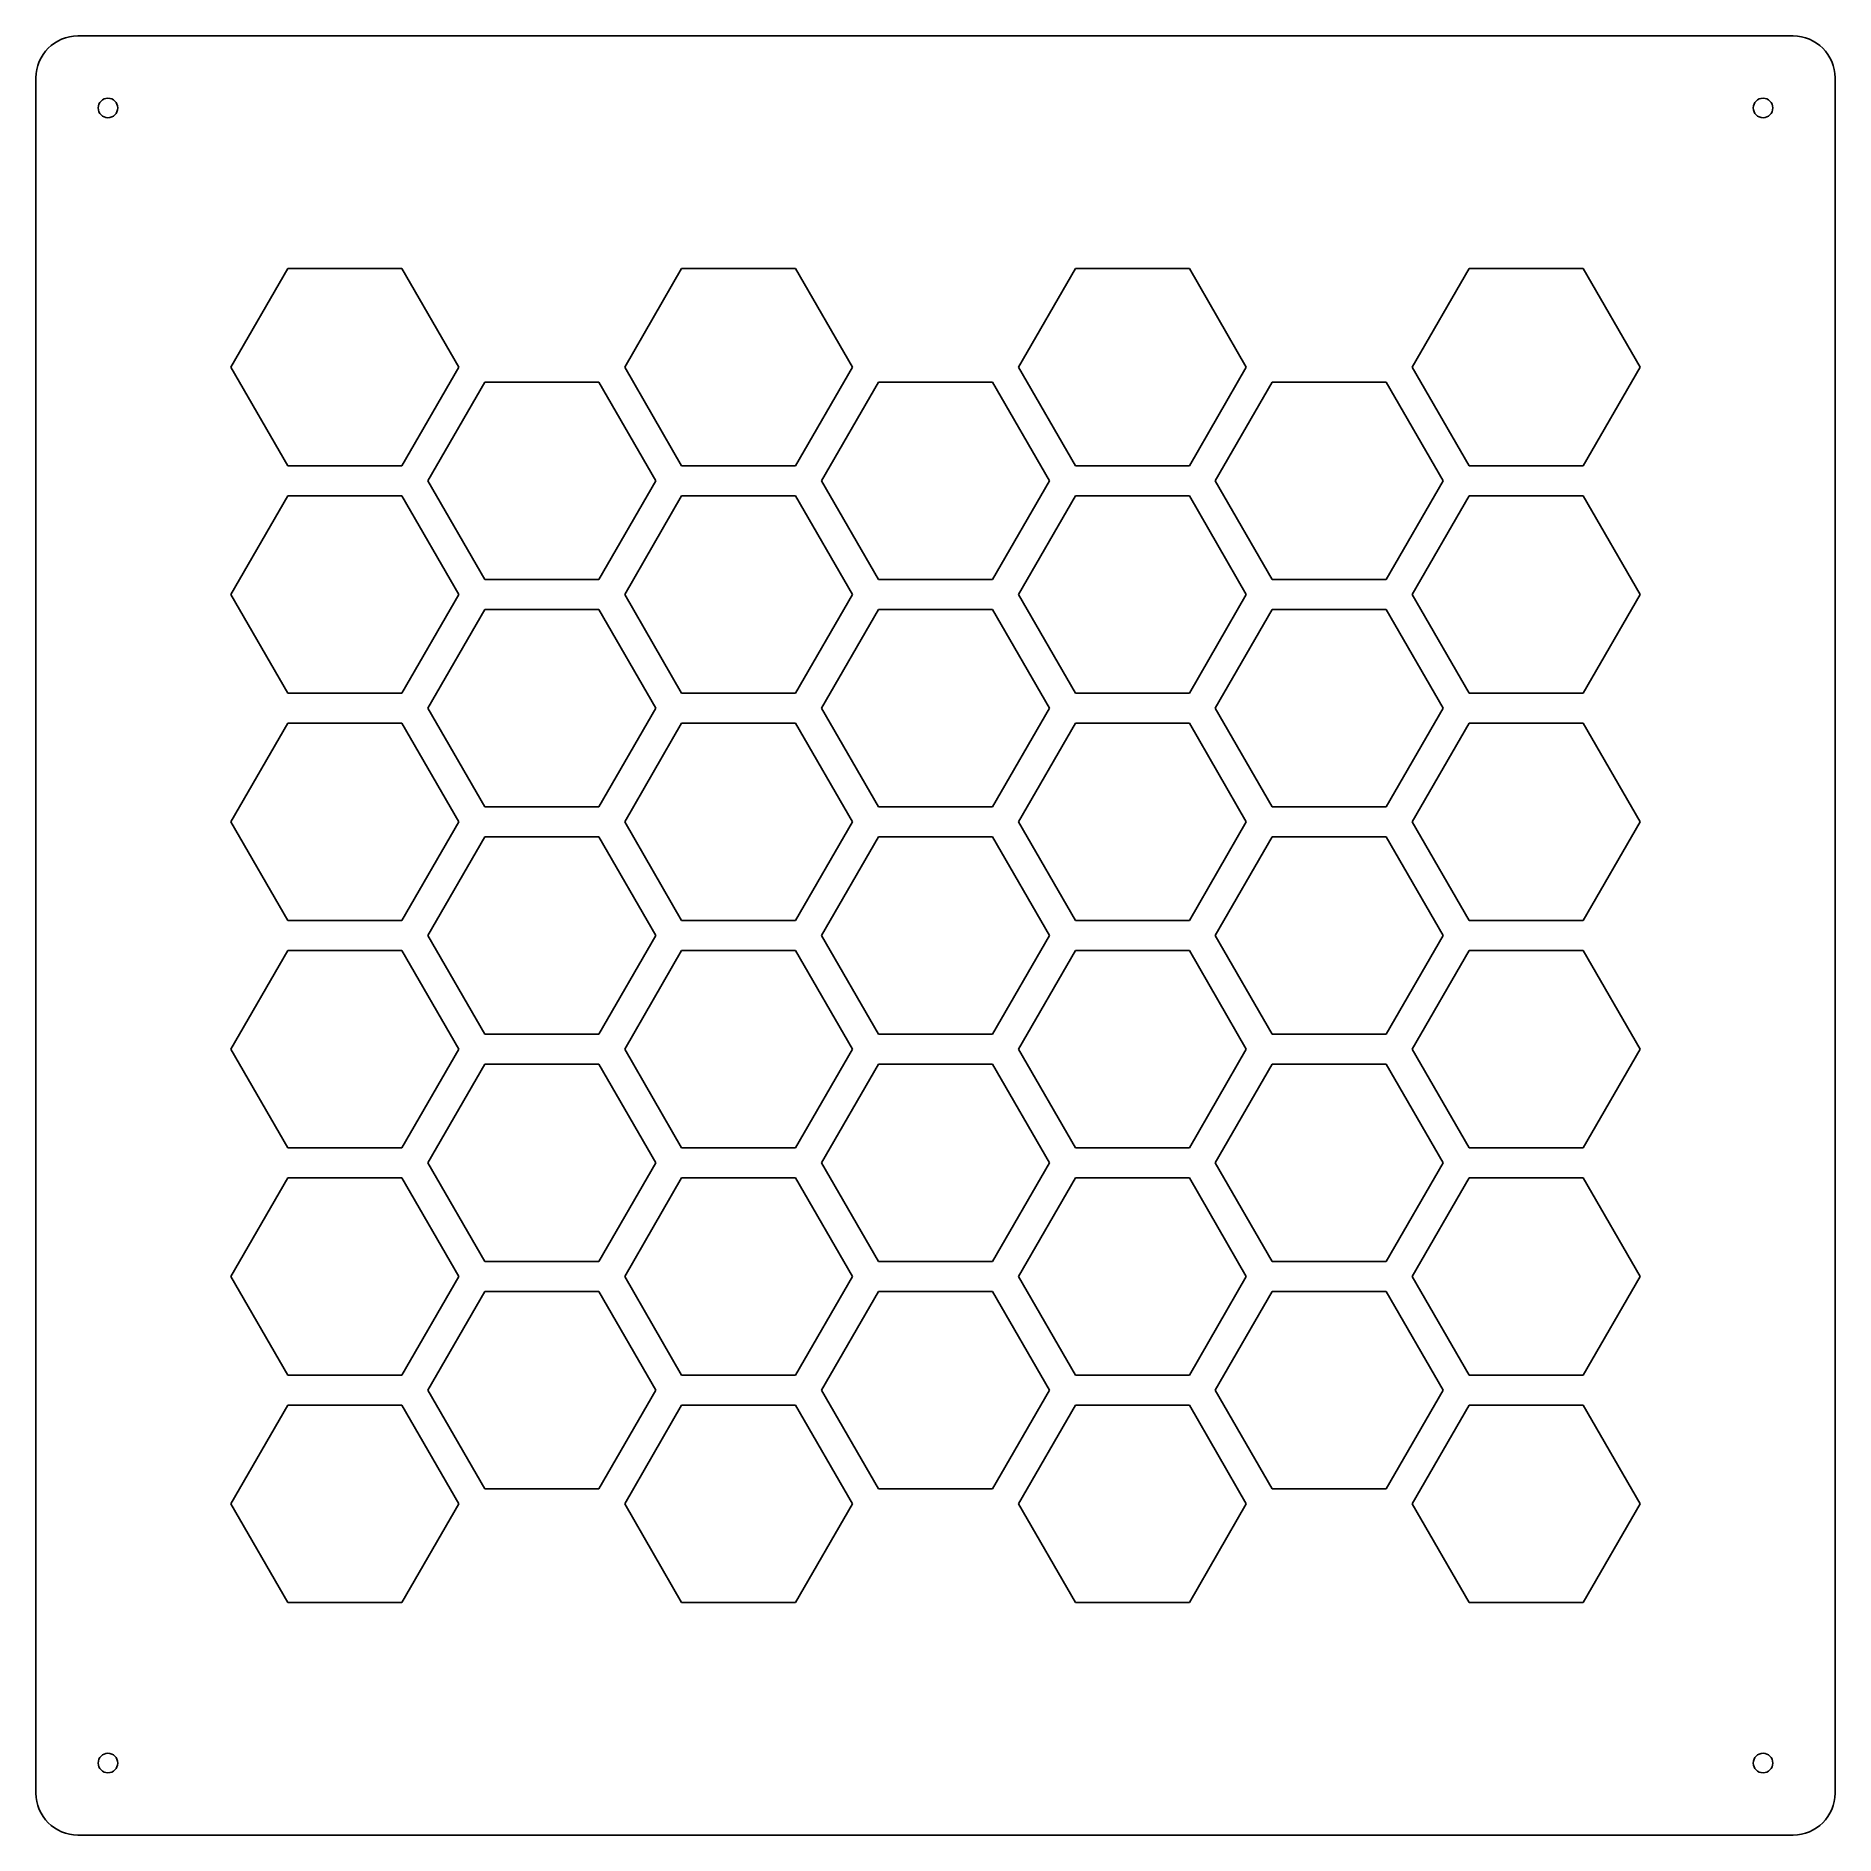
# Model space of a CAD drawing. Header units: millimetres. Extents: x -300 to 300, y -300 to 300.
import ezdxf

# ---------------------------------------------------------------- set-up
doc = ezdxf.new("R2010")
doc.units = ezdxf.units.MM
doc.layers.add('CUT', color=7, linetype='Continuous')

msp = doc.modelspace()

# ---------------------------------------------------------------- linework, layer by layer
at = {"layer": 'CUT'}
for p, q in [((286, 300), (-286, 300)), ((-300, 286), (-300, -286)), ((300, -286), (300, 286)), ((-234.98, 189.54), (-215.98, 222.45)), ((-215.98, 222.45), (-177.98, 222.45)), ((-177.98, 222.45), (-158.98, 189.54)), ((-103.66, 189.54), (-84.66, 222.45)), ((-84.66, 222.45), (-46.66, 222.45)), ((-46.66, 222.45), (-27.66, 189.54)), ((27.66, 189.54), (46.66, 222.45)), ((46.66, 222.45), (84.66, 222.45)), ((84.66, 222.45), (103.66, 189.54)), ((158.98, 189.54), (177.98, 222.45)), ((177.98, 222.45), (215.98, 222.45)), ((215.98, 222.45), (234.98, 189.54)), ((-215.98, 156.64), (-234.98, 189.54)), ((-158.98, 189.54), (-177.98, 156.64)), ((-84.66, 156.64), (-103.66, 189.54)), ((-27.66, 189.54), (-46.66, 156.64)), ((46.66, 156.64), (27.66, 189.54)), ((103.66, 189.54), (84.66, 156.64)), ((177.98, 156.64), (158.98, 189.54)), ((234.98, 189.54), (215.98, 156.64)), ((-169.32, 151.64), (-150.32, 184.54)), ((-150.32, 184.54), (-112.32, 184.54)), ((-112.32, 184.54), (-93.32, 151.64)), ((-38, 151.64), (-19, 184.54)), ((-19, 184.54), (19, 184.54)), ((19, 184.54), (38, 151.64)), ((93.32, 151.64), (112.32, 184.54)), ((112.32, 184.54), (150.32, 184.54)), ((150.32, 184.54), (169.32, 151.64)), ((-177.98, 156.64), (-215.98, 156.64)), ((-46.66, 156.64), (-84.66, 156.64)), ((84.66, 156.64), (46.66, 156.64)), ((215.98, 156.64), (177.98, 156.64)), ((-150.32, 118.73), (-169.32, 151.64)), ((-93.32, 151.64), (-112.32, 118.73)), ((-19, 118.73), (-38, 151.64)), ((38, 151.64), (19, 118.73)), ((112.32, 118.73), (93.32, 151.64)), ((169.32, 151.64), (150.32, 118.73)), ((-234.98, 113.73), (-215.98, 146.64)), ((-215.98, 146.64), (-177.98, 146.64)), ((-177.98, 146.64), (-158.98, 113.73)), ((-103.66, 113.73), (-84.66, 146.64)), ((-84.66, 146.64), (-46.66, 146.64)), ((-46.66, 146.64), (-27.66, 113.73)), ((27.66, 113.73), (46.66, 146.64)), ((46.66, 146.64), (84.66, 146.64)), ((84.66, 146.64), (103.66, 113.73)), ((158.98, 113.73), (177.98, 146.64)), ((177.98, 146.64), (215.98, 146.64)), ((215.98, 146.64), (234.98, 113.73)), ((-112.32, 118.73), (-150.32, 118.73)), ((19, 118.73), (-19, 118.73)), ((150.32, 118.73), (112.32, 118.73)), ((-215.98, 80.82), (-234.98, 113.73)), ((-158.98, 113.73), (-177.98, 80.82)), ((-169.32, 75.82), (-150.32, 108.73)), ((-150.32, 108.73), (-112.32, 108.73)), ((-112.32, 108.73), (-93.32, 75.82)), ((-84.66, 80.82), (-103.66, 113.73)), ((-27.66, 113.73), (-46.66, 80.82)), ((-38, 75.82), (-19, 108.73)), ((-19, 108.73), (19, 108.73)), ((19, 108.73), (38, 75.82)), ((46.66, 80.82), (27.66, 113.73)), ((103.66, 113.73), (84.66, 80.82)), ((93.32, 75.82), (112.32, 108.73)), ((112.32, 108.73), (150.32, 108.73)), ((150.32, 108.73), (169.32, 75.82)), ((177.98, 80.82), (158.98, 113.73)), ((234.98, 113.73), (215.98, 80.82)), ((-177.98, 80.82), (-215.98, 80.82)), ((-46.66, 80.82), (-84.66, 80.82)), ((84.66, 80.82), (46.66, 80.82)), ((215.98, 80.82), (177.98, 80.82)), ((-150.32, 42.91), (-169.32, 75.82)), ((-93.32, 75.82), (-112.32, 42.91)), ((-19, 42.91), (-38, 75.82)), ((38, 75.82), (19, 42.91)), ((112.32, 42.91), (93.32, 75.82)), ((169.32, 75.82), (150.32, 42.91)), ((-234.98, 37.91), (-215.98, 70.82)), ((-215.98, 70.82), (-177.98, 70.82)), ((-177.98, 70.82), (-158.98, 37.91)), ((-103.66, 37.91), (-84.66, 70.82)), ((-84.66, 70.82), (-46.66, 70.82)), ((-46.66, 70.82), (-27.66, 37.91)), ((27.66, 37.91), (46.66, 70.82)), ((46.66, 70.82), (84.66, 70.82)), ((84.66, 70.82), (103.66, 37.91)), ((158.98, 37.91), (177.98, 70.82)), ((177.98, 70.82), (215.98, 70.82)), ((215.98, 70.82), (234.98, 37.91)), ((-112.32, 42.91), (-150.32, 42.91)), ((19, 42.91), (-19, 42.91)), ((150.32, 42.91), (112.32, 42.91)), ((-215.98, 5), (-234.98, 37.91)), ((-158.98, 37.91), (-177.98, 5)), ((-84.66, 5), (-103.66, 37.91)), ((-27.66, 37.91), (-46.66, 5)), ((46.66, 5), (27.66, 37.91)), ((103.66, 37.91), (84.66, 5)), ((177.98, 5), (158.98, 37.91)), ((234.98, 37.91), (215.98, 5)), ((-169.32, 0), (-150.32, 32.91)), ((-150.32, 32.91), (-112.32, 32.91)), ((-112.32, 32.91), (-93.32, 0)), ((-38, 0), (-19, 32.91)), ((-19, 32.91), (19, 32.91)), ((19, 32.91), (38, 0)), ((93.32, 0), (112.32, 32.91)), ((112.32, 32.91), (150.32, 32.91)), ((150.32, 32.91), (169.32, 0)), ((-177.98, 5), (-215.98, 5)), ((-150.32, -32.91), (-169.32, 0)), ((-93.32, 0), (-112.32, -32.91)), ((-46.66, 5), (-84.66, 5)), ((-19, -32.91), (-38, 0)), ((38, 0), (19, -32.91)), ((84.66, 5), (46.66, 5)), ((112.32, -32.91), (93.32, 0)), ((169.32, 0), (150.32, -32.91)), ((215.98, 5), (177.98, 5)), ((-234.98, -37.91), (-215.98, -5)), ((-215.98, -5), (-177.98, -5)), ((-177.98, -5), (-158.98, -37.91)), ((-103.66, -37.91), (-84.66, -5)), ((-84.66, -5), (-46.66, -5)), ((-46.66, -5), (-27.66, -37.91)), ((27.66, -37.91), (46.66, -5)), ((46.66, -5), (84.66, -5)), ((84.66, -5), (103.66, -37.91)), ((158.98, -37.91), (177.98, -5)), ((177.98, -5), (215.98, -5)), ((215.98, -5), (234.98, -37.91)), ((-112.32, -32.91), (-150.32, -32.91)), ((19, -32.91), (-19, -32.91)), ((150.32, -32.91), (112.32, -32.91)), ((-215.98, -70.82), (-234.98, -37.91)), ((-158.98, -37.91), (-177.98, -70.82)), ((-84.66, -70.82), (-103.66, -37.91)), ((-27.66, -37.91), (-46.66, -70.82)), ((46.66, -70.82), (27.66, -37.91)), ((103.66, -37.91), (84.66, -70.82)), ((177.98, -70.82), (158.98, -37.91)), ((234.98, -37.91), (215.98, -70.82)), ((-169.32, -75.82), (-150.32, -42.91)), ((-150.32, -42.91), (-112.32, -42.91)), ((-112.32, -42.91), (-93.32, -75.82)), ((-38, -75.82), (-19, -42.91)), ((-19, -42.91), (19, -42.91)), ((19, -42.91), (38, -75.82)), ((93.32, -75.82), (112.32, -42.91)), ((112.32, -42.91), (150.32, -42.91)), ((150.32, -42.91), (169.32, -75.82)), ((-177.98, -70.82), (-215.98, -70.82)), ((-46.66, -70.82), (-84.66, -70.82)), ((84.66, -70.82), (46.66, -70.82)), ((215.98, -70.82), (177.98, -70.82)), ((-150.32, -108.73), (-169.32, -75.82)), ((-93.32, -75.82), (-112.32, -108.73)), ((-19, -108.73), (-38, -75.82)), ((38, -75.82), (19, -108.73)), ((112.32, -108.73), (93.32, -75.82)), ((169.32, -75.82), (150.32, -108.73)), ((-234.98, -113.73), (-215.98, -80.82)), ((-215.98, -80.82), (-177.98, -80.82)), ((-177.98, -80.82), (-158.98, -113.73)), ((-103.66, -113.73), (-84.66, -80.82)), ((-84.66, -80.82), (-46.66, -80.82)), ((-46.66, -80.82), (-27.66, -113.73)), ((27.66, -113.73), (46.66, -80.82)), ((46.66, -80.82), (84.66, -80.82)), ((84.66, -80.82), (103.66, -113.73)), ((158.98, -113.73), (177.98, -80.82)), ((177.98, -80.82), (215.98, -80.82)), ((215.98, -80.82), (234.98, -113.73)), ((-215.98, -146.64), (-234.98, -113.73)), ((-158.98, -113.73), (-177.98, -146.64)), ((-112.32, -108.73), (-150.32, -108.73)), ((-84.66, -146.64), (-103.66, -113.73)), ((-27.66, -113.73), (-46.66, -146.64)), ((19, -108.73), (-19, -108.73)), ((46.66, -146.64), (27.66, -113.73)), ((103.66, -113.73), (84.66, -146.64)), ((150.32, -108.73), (112.32, -108.73)), ((177.98, -146.64), (158.98, -113.73)), ((234.98, -113.73), (215.98, -146.64)), ((-169.32, -151.64), (-150.32, -118.73)), ((-150.32, -118.73), (-112.32, -118.73)), ((-112.32, -118.73), (-93.32, -151.64)), ((-38, -151.64), (-19, -118.73)), ((-19, -118.73), (19, -118.73)), ((19, -118.73), (38, -151.64)), ((93.32, -151.64), (112.32, -118.73)), ((112.32, -118.73), (150.32, -118.73)), ((150.32, -118.73), (169.32, -151.64)), ((-177.98, -146.64), (-215.98, -146.64)), ((-46.66, -146.64), (-84.66, -146.64)), ((84.66, -146.64), (46.66, -146.64)), ((215.98, -146.64), (177.98, -146.64)), ((-150.32, -184.54), (-169.32, -151.64)), ((-93.32, -151.64), (-112.32, -184.54)), ((-19, -184.54), (-38, -151.64)), ((38, -151.64), (19, -184.54)), ((112.32, -184.54), (93.32, -151.64)), ((169.32, -151.64), (150.32, -184.54)), ((-234.98, -189.54), (-215.98, -156.64)), ((-215.98, -156.64), (-177.98, -156.64)), ((-177.98, -156.64), (-158.98, -189.54)), ((-103.66, -189.54), (-84.66, -156.64)), ((-84.66, -156.64), (-46.66, -156.64)), ((-46.66, -156.64), (-27.66, -189.54)), ((27.66, -189.54), (46.66, -156.64)), ((46.66, -156.64), (84.66, -156.64)), ((84.66, -156.64), (103.66, -189.54)), ((158.98, -189.54), (177.98, -156.64)), ((177.98, -156.64), (215.98, -156.64)), ((215.98, -156.64), (234.98, -189.54)), ((-112.32, -184.54), (-150.32, -184.54)), ((19, -184.54), (-19, -184.54)), ((150.32, -184.54), (112.32, -184.54)), ((-215.98, -222.45), (-234.98, -189.54)), ((-158.98, -189.54), (-177.98, -222.45)), ((-84.66, -222.45), (-103.66, -189.54)), ((-27.66, -189.54), (-46.66, -222.45)), ((46.66, -222.45), (27.66, -189.54)), ((103.66, -189.54), (84.66, -222.45)), ((177.98, -222.45), (158.98, -189.54)), ((234.98, -189.54), (215.98, -222.45)), ((-177.98, -222.45), (-215.98, -222.45)), ((-46.66, -222.45), (-84.66, -222.45)), ((84.66, -222.45), (46.66, -222.45)), ((215.98, -222.45), (177.98, -222.45)), ((-286, -300), (286, -300))]:
    msp.add_line(p, q, dxfattribs=at)
for centre in [(-276, 276), (276, 276), (-276, -276), (276, -276)]:
    msp.add_circle(centre, 3.25, dxfattribs=at)
for centre, start, end in [((-286, 286), 90, 180), ((286, 286), 0, 90), ((-286, -286), 180, 270), ((286, -286), 270, 360)]:
    msp.add_arc(centre, 14, start, end, dxfattribs=at)

doc.saveas('drawing.dxf')
